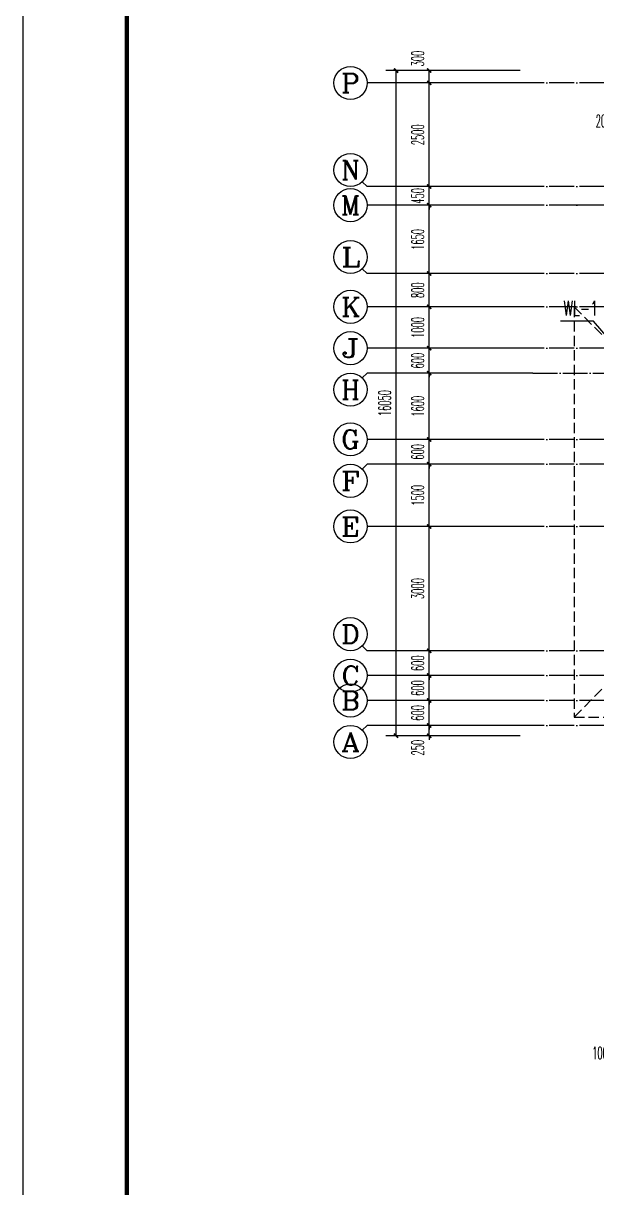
# Model space of a CAD drawing. Extents: x 27938 to 1507990, y 110129 to 923079.
# Drawn here: x 813614 to 827464, y 661501 to 689597 of the extents above; entities that cross this region are included whole.
import ezdxf
from ezdxf.enums import TextEntityAlignment as Align

# ---------------------------------------------------------------- set-up
doc = ezdxf.new("R2010")
doc.units = 0
doc.header["$LTSCALE"] = 1000
doc.header["$MEASUREMENT"] = 0
doc.linetypes.add('DASH', pattern=[0.35, 0.25, -0.1])
doc.linetypes.add('DOTE', pattern=[2.42, 2, -0.2, 0.02, -0.2])
for name, color, linetype in [('AXIS', 3, 'Continuous'), ('AXIS_TEXT', 7, 'Continuous'), ('DIM_污水', 2, 'Continuous'), ('DOTE', 1, 'Continuous'), ('TWT_DIM', 3, 'Continuous'), ('卫生间', 6, 'Continuous'), ('图框', 140, 'Continuous')]:
    doc.layers.add(name, color=color, linetype=linetype)
doc.layers.add('yichutu', color=7, linetype='Continuous', true_color=0xffffff, plot=False)
doc.styles.add('_TCH_AXIS', font='COMPLEX', dxfattribs={"bigfont": 'GBCBIG'})
doc.styles.add('_TCH_DIM_T3', font='SIMPLEX.shx', dxfattribs={"width": 0.494118, "bigfont": 'GBCBIG.shx'})
doc.styles.add('_TWT_SERIAL', font='SIMPLEX', dxfattribs={"width": 0.8, "height": 3.5, "bigfont": 'HZTXT'})
doc.styles.add('COMPLEX', font='COMPLEX')
doc.dimstyles.new('_TCH_ARCH&&100', dxfattribs={"dimtxt": 297.5, "dimasz": 100, "dimexe": 250, "dimexo": 300, "dimgap": 126.25, "dimtad": 1, "dimdec": 0, "dimzin": 0, "dimdsep": 46, "dimtxsty": '_TCH_DIM_T3', "dimblk": 'ARCHTICK', "dimcen": 0.09, "dimclrt": 4, "dimazin": 2, "dimtfac": 1, "dimtdec": 0, "dimtix": 1, "dimtmove": 2, "dimatfit": 3, "dimfxl": 100, "dimtolj": 1, "dimtzin": 0, "dimarcsym": 0})
doc.dimstyles.new('_TWT_ARCH&&100', dxfattribs={"dimtxt": 297.5, "dimasz": 100, "dimexe": 250, "dimexo": 300, "dimgap": 126.25, "dimtad": 1, "dimdec": 0, "dimzin": 0, "dimdsep": 46, "dimtxsty": '_TCH_DIM_T3', "dimblk": 'ARCHTICK', "dimcen": 0.09, "dimclrt": 7, "dimazin": 2, "dimtfac": 1, "dimtdec": 0, "dimtix": 1, "dimtmove": 2, "dimatfit": 3, "dimfxl": 1, "dimtolj": 1, "dimtzin": 0, "dimarcsym": 0})

# ---------------------------------------------------------------- blocks, each defined once
blk = doc.blocks.new('TK')
at = {"layer": '图框'}
blk.add_lwpolyline([(465375, 548714), (549475, 548714), (549475, 489314), (465375, 489314)], close=True, dxfattribs=at)
blk.add_lwpolyline([(465375, 548714), (549475, 548714), (549475, 489314), (465375, 489314)], close=True, dxfattribs=at)
at = {"layer": '图框', "const_width": 100}
blk.add_lwpolyline([(548475, 490314), (548475, 547714), (467875, 547714), (467875, 490314)], close=True, dxfattribs=at)
blk = doc.blocks.new('yct-841-594-84100-59399.9999999999-100-1000.0')
at = {"layer": 'yichutu', "color": 7, "true_color": 0xffffff}
blk.add_lwpolyline([(0, 0), (0, 59400), (84100, 59400), (84100, 0)], close=True, dxfattribs=at)
blk = doc.blocks.new('A$C148B7D8E')
at = {"layer": '卫生间', "color": 159, "linetype": 'DASH', "true_color": 0x22346e}
for p, q in [((7700, 15400), (8600, 14500)), ((15200, 14500), (16100, 15400)), ((7300, 10800), (8200, 9900)), ((7700, 10800), (8600, 9900)), ((15200, 9900), (16100, 10800)), ((17000, 9900), (17900, 10800)), ((900, 10000), (1800, 9100)), ((7300, 10000), (8200, 9100)), ((17900, 10000), (17000, 9100)), ((24300, 10000), (23400, 9100)), ((-900, 9000), (0, 8100)), ((900, 9000), (1800, 8100)), ((24300, 9000), (23400, 8100)), ((-900, -900), (0, 0)), ((1750, -900), (2650, 0)), ((22550, 0), (23450, -900)), ((2650, -1200), (1750, -2100)), ((22550, -1200), (23450, -2100))]:
    blk.add_line(p, q, dxfattribs=at)
for points in [[(9400, 15400), (7700, 15400), (7700, 10800), (7300, 10800), (7300, 10000), (900, 10000), (900, 9000), (-900, 9000), (-900, -900), (1750, -900), (1750, -2100), (23450, -2100), (23450, -900), (25100, -900)], [(16100, 13500), (16100, 15400), (14400, 15400)], [(25100, 9000), (24300, 9000), (24300, 10000), (17900, 10000), (17900, 10800), (16100, 10800), (16100, 11800)]]:
    blk.add_lwpolyline(points, dxfattribs=at)
blk = doc.blocks.new('_ArchTick')
at = {"color": 0, "linetype": 'ByBlock', "const_width": 0.4}
blk.add_lwpolyline([(-0.5, -0.5), (0.5, 0.5)], dxfattribs=at)
blk = doc.blocks.new('*D697')
at = {"layer": 'Defpoints', "color": 0}
for p in [(828122, 686967), (827917, 685207), (828122, 685207)]:
    blk.add_point(p, dxfattribs=at)
at = {"layer": 'TWT_DIM', "color": 0, "lineweight": -2}
for p, q in [((827917, 686967), (827817, 686967)), ((827917, 685507), (827917, 687217)), ((827917, 686967), (828122, 686967)), ((828122, 685507), (828122, 687217)), ((828122, 686967), (828222, 686967))]:
    blk.add_line(p, q, dxfattribs=at)
at = {"layer": 'TWT_DIM', "color": 0, "lineweight": -2, "xscale": 100, "yscale": 100, "zscale": 100}
blk.add_blockref('_ArchTick', (827917, 686967), dxfattribs=at)
at = {"layer": 'TWT_DIM', "color": 0, "lineweight": -2, "xscale": 100, "yscale": 100, "zscale": 100, "rotation": 180}
blk.add_blockref('_ArchTick', (828122, 686967), dxfattribs=at)
at = {"layer": 'TWT_DIM', "color": 7, "insert": (827628, 687242), "char_height": 297.5, "attachment_point": 5, "style": '_TCH_DIM_T3'}
blk.add_mtext('\\A1;205', dxfattribs=at)
blk = doc.blocks.new('*D802')
at = {"layer": 'AXIS', "color": 0, "lineweight": -2}
for p, q in [((825617, 672657), (823167, 672657)), ((823417, 672657), (823417, 672757)), ((823417, 672407), (823417, 672657)), ((825617, 672407), (823167, 672407)), ((823417, 672407), (823417, 672307))]:
    blk.add_line(p, q, dxfattribs=at)
at = {"layer": 'Defpoints', "color": 0}
for p in [(823417, 672657), (825917, 672657), (825917, 672407)]:
    blk.add_point(p, dxfattribs=at)
at = {"layer": 'AXIS', "color": 0, "lineweight": -2, "xscale": 100, "yscale": 100, "zscale": 100}
for p, rotation in [((823417, 672657), 270), ((823417, 672407), 90)]:
    blk.add_blockref('_ArchTick', p, dxfattribs=dict(at, rotation=rotation))
at = {"layer": 'AXIS', "color": 4, "insert": (823142, 672118), "char_height": 297.5, "attachment_point": 5, "rotation": 90, "style": '_TCH_DIM_T3'}
blk.add_mtext('\\A1;250', dxfattribs=at)
blk = doc.blocks.new('*D803')
at = {"layer": 'AXIS', "color": 0, "lineweight": -2}
for p, q in [((825617, 673257), (823167, 673257)), ((823417, 673257), (823417, 673357)), ((823417, 672657), (823417, 673257)), ((825617, 672657), (823167, 672657)), ((823417, 672657), (823417, 672557))]:
    blk.add_line(p, q, dxfattribs=at)
at = {"layer": 'Defpoints', "color": 0}
for p in [(823417, 673257), (825917, 673257), (825917, 672657)]:
    blk.add_point(p, dxfattribs=at)
at = {"layer": 'AXIS', "color": 0, "lineweight": -2, "xscale": 100, "yscale": 100, "zscale": 100}
for p, rotation in [((823417, 673257), 270), ((823417, 672657), 90)]:
    blk.add_blockref('_ArchTick', p, dxfattribs=dict(at, rotation=rotation))
at = {"layer": 'AXIS', "color": 4, "insert": (823142, 672957), "char_height": 297.5, "attachment_point": 5, "rotation": 90, "style": '_TCH_DIM_T3'}
blk.add_mtext('\\A1;600', dxfattribs=at)
blk = doc.blocks.new('*D804')
at = {"layer": 'AXIS', "color": 0, "lineweight": -2}
for p, q in [((825617, 673857), (823167, 673857)), ((823417, 673857), (823417, 673957)), ((823417, 673257), (823417, 673857)), ((825617, 673257), (823167, 673257)), ((823417, 673257), (823417, 673157))]:
    blk.add_line(p, q, dxfattribs=at)
at = {"layer": 'Defpoints', "color": 0}
for p in [(823417, 673857), (825917, 673857), (825917, 673257)]:
    blk.add_point(p, dxfattribs=at)
at = {"layer": 'AXIS', "color": 0, "lineweight": -2, "xscale": 100, "yscale": 100, "zscale": 100}
for p, rotation in [((823417, 673857), 270), ((823417, 673257), 90)]:
    blk.add_blockref('_ArchTick', p, dxfattribs=dict(at, rotation=rotation))
at = {"layer": 'AXIS', "color": 4, "insert": (823142, 673557), "char_height": 297.5, "attachment_point": 5, "rotation": 90, "style": '_TCH_DIM_T3'}
blk.add_mtext('\\A1;600', dxfattribs=at)
blk = doc.blocks.new('*D805')
at = {"layer": 'AXIS', "color": 0, "lineweight": -2}
for p, q in [((825617, 674457), (823167, 674457)), ((823417, 674457), (823417, 674557)), ((823417, 673857), (823417, 674457)), ((825617, 673857), (823167, 673857)), ((823417, 673857), (823417, 673757))]:
    blk.add_line(p, q, dxfattribs=at)
at = {"layer": 'Defpoints', "color": 0}
for p in [(823417, 674457), (825917, 674457), (825917, 673857)]:
    blk.add_point(p, dxfattribs=at)
at = {"layer": 'AXIS', "color": 0, "lineweight": -2, "xscale": 100, "yscale": 100, "zscale": 100}
for p, rotation in [((823417, 674457), 270), ((823417, 673857), 90)]:
    blk.add_blockref('_ArchTick', p, dxfattribs=dict(at, rotation=rotation))
at = {"layer": 'AXIS', "color": 4, "insert": (823142, 674157), "char_height": 297.5, "attachment_point": 5, "rotation": 90, "style": '_TCH_DIM_T3'}
blk.add_mtext('\\A1;600', dxfattribs=at)
blk = doc.blocks.new('*D806')
at = {"layer": 'AXIS', "color": 0, "lineweight": -2}
for p, q in [((825617, 677457), (823167, 677457)), ((823417, 674457), (823417, 677457)), ((825617, 674457), (823167, 674457))]:
    blk.add_line(p, q, dxfattribs=at)
at = {"layer": 'Defpoints', "color": 0}
for p in [(823417, 677457), (825917, 677457), (825917, 674457)]:
    blk.add_point(p, dxfattribs=at)
at = {"layer": 'AXIS', "color": 0, "lineweight": -2, "xscale": 100, "yscale": 100, "zscale": 100}
for p, rotation in [((823417, 677457), 90), ((823417, 674457), 270)]:
    blk.add_blockref('_ArchTick', p, dxfattribs=dict(at, rotation=rotation))
at = {"layer": 'AXIS', "color": 4, "insert": (823142, 675957), "char_height": 297.5, "attachment_point": 5, "rotation": 90, "style": '_TCH_DIM_T3'}
blk.add_mtext('\\A1;3000', dxfattribs=at)
blk = doc.blocks.new('*D807')
at = {"layer": 'AXIS', "color": 0, "lineweight": -2}
for p, q in [((825617, 678957), (823167, 678957)), ((823417, 677457), (823417, 678957)), ((825617, 677457), (823167, 677457))]:
    blk.add_line(p, q, dxfattribs=at)
at = {"layer": 'Defpoints', "color": 0}
for p in [(823417, 678957), (825917, 678957), (825917, 677457)]:
    blk.add_point(p, dxfattribs=at)
at = {"layer": 'AXIS', "color": 0, "lineweight": -2, "xscale": 100, "yscale": 100, "zscale": 100}
for p, rotation in [((823417, 678957), 90), ((823417, 677457), 270)]:
    blk.add_blockref('_ArchTick', p, dxfattribs=dict(at, rotation=rotation))
at = {"layer": 'AXIS', "color": 4, "insert": (823142, 678207), "char_height": 297.5, "attachment_point": 5, "rotation": 90, "style": '_TCH_DIM_T3'}
blk.add_mtext('\\A1;1500', dxfattribs=at)
blk = doc.blocks.new('*D808')
at = {"layer": 'AXIS', "color": 0, "lineweight": -2}
for p, q in [((823417, 679557), (823417, 679657)), ((825617, 679557), (823167, 679557)), ((823417, 678957), (823417, 679557)), ((825617, 678957), (823167, 678957)), ((823417, 678957), (823417, 678857))]:
    blk.add_line(p, q, dxfattribs=at)
at = {"layer": 'Defpoints', "color": 0}
for p in [(823417, 679557), (825917, 679557), (825917, 678957)]:
    blk.add_point(p, dxfattribs=at)
at = {"layer": 'AXIS', "color": 0, "lineweight": -2, "xscale": 100, "yscale": 100, "zscale": 100}
for p, rotation in [((823417, 679557), 270), ((823417, 678957), 90)]:
    blk.add_blockref('_ArchTick', p, dxfattribs=dict(at, rotation=rotation))
at = {"layer": 'AXIS', "color": 4, "insert": (823142, 679257), "char_height": 297.5, "attachment_point": 5, "rotation": 90, "style": '_TCH_DIM_T3'}
blk.add_mtext('\\A1;600', dxfattribs=at)
blk = doc.blocks.new('*D809')
at = {"layer": 'AXIS', "color": 0, "lineweight": -2}
for p, q in [((825617, 681157), (823167, 681157)), ((823417, 679557), (823417, 681157)), ((825617, 679557), (823167, 679557))]:
    blk.add_line(p, q, dxfattribs=at)
at = {"layer": 'Defpoints', "color": 0}
for p in [(823417, 681157), (825917, 681157), (825917, 679557)]:
    blk.add_point(p, dxfattribs=at)
at = {"layer": 'AXIS', "color": 0, "lineweight": -2, "xscale": 100, "yscale": 100, "zscale": 100}
for p, rotation in [((823417, 681157), 90), ((823417, 679557), 270)]:
    blk.add_blockref('_ArchTick', p, dxfattribs=dict(at, rotation=rotation))
at = {"layer": 'AXIS', "color": 4, "insert": (823142, 680357), "char_height": 297.5, "attachment_point": 5, "rotation": 90, "style": '_TCH_DIM_T3'}
blk.add_mtext('\\A1;1600', dxfattribs=at)
blk = doc.blocks.new('*D810')
at = {"layer": 'AXIS', "color": 0, "lineweight": -2}
for p, q in [((825617, 681757), (823167, 681757)), ((823417, 681757), (823417, 681857)), ((823417, 681157), (823417, 681757)), ((825617, 681157), (823167, 681157)), ((823417, 681157), (823417, 681057))]:
    blk.add_line(p, q, dxfattribs=at)
at = {"layer": 'Defpoints', "color": 0}
for p in [(823417, 681757), (825917, 681757), (825917, 681157)]:
    blk.add_point(p, dxfattribs=at)
at = {"layer": 'AXIS', "color": 0, "lineweight": -2, "xscale": 100, "yscale": 100, "zscale": 100}
for p, rotation in [((823417, 681757), 270), ((823417, 681157), 90)]:
    blk.add_blockref('_ArchTick', p, dxfattribs=dict(at, rotation=rotation))
at = {"layer": 'AXIS', "color": 4, "insert": (823142, 681457), "char_height": 297.5, "attachment_point": 5, "rotation": 90, "style": '_TCH_DIM_T3'}
blk.add_mtext('\\A1;600', dxfattribs=at)
blk = doc.blocks.new('*D811')
at = {"layer": 'AXIS', "color": 0, "lineweight": -2}
for p, q in [((825617, 682757), (823167, 682757)), ((823417, 681757), (823417, 682757)), ((825617, 681757), (823167, 681757))]:
    blk.add_line(p, q, dxfattribs=at)
at = {"layer": 'Defpoints', "color": 0}
for p in [(823417, 682757), (825917, 682757), (825917, 681757)]:
    blk.add_point(p, dxfattribs=at)
at = {"layer": 'AXIS', "color": 0, "lineweight": -2, "xscale": 100, "yscale": 100, "zscale": 100}
for p, rotation in [((823417, 682757), 90), ((823417, 681757), 270)]:
    blk.add_blockref('_ArchTick', p, dxfattribs=dict(at, rotation=rotation))
at = {"layer": 'AXIS', "color": 4, "insert": (823142, 682257), "char_height": 297.5, "attachment_point": 5, "rotation": 90, "style": '_TCH_DIM_T3'}
blk.add_mtext('\\A1;1000', dxfattribs=at)
blk = doc.blocks.new('*D812')
at = {"layer": 'AXIS', "color": 0, "lineweight": -2}
for p, q in [((825617, 683557), (823167, 683557)), ((823417, 682757), (823417, 683557)), ((825617, 682757), (823167, 682757))]:
    blk.add_line(p, q, dxfattribs=at)
at = {"layer": 'Defpoints', "color": 0}
for p in [(823417, 683557), (825917, 683557), (825917, 682757)]:
    blk.add_point(p, dxfattribs=at)
at = {"layer": 'AXIS', "color": 0, "lineweight": -2, "xscale": 100, "yscale": 100, "zscale": 100}
for p, rotation in [((823417, 683557), 90), ((823417, 682757), 270)]:
    blk.add_blockref('_ArchTick', p, dxfattribs=dict(at, rotation=rotation))
at = {"layer": 'AXIS', "color": 4, "insert": (823142, 683157), "char_height": 297.5, "attachment_point": 5, "rotation": 90, "style": '_TCH_DIM_T3'}
blk.add_mtext('\\A1;800', dxfattribs=at)
blk = doc.blocks.new('*D813')
at = {"layer": 'AXIS', "color": 0, "lineweight": -2}
for p, q in [((825617, 685207), (823167, 685207)), ((823417, 683557), (823417, 685207)), ((825617, 683557), (823167, 683557))]:
    blk.add_line(p, q, dxfattribs=at)
at = {"layer": 'Defpoints', "color": 0}
for p in [(823417, 685207), (825917, 685207), (825917, 683557)]:
    blk.add_point(p, dxfattribs=at)
at = {"layer": 'AXIS', "color": 0, "lineweight": -2, "xscale": 100, "yscale": 100, "zscale": 100}
for p, rotation in [((823417, 685207), 90), ((823417, 683557), 270)]:
    blk.add_blockref('_ArchTick', p, dxfattribs=dict(at, rotation=rotation))
at = {"layer": 'AXIS', "color": 4, "insert": (823142, 684382), "char_height": 297.5, "attachment_point": 5, "rotation": 90, "style": '_TCH_DIM_T3'}
blk.add_mtext('\\A1;1650', dxfattribs=at)
blk = doc.blocks.new('*D814')
at = {"layer": 'AXIS', "color": 0, "lineweight": -2}
for p, q in [((825617, 685657), (823167, 685657)), ((823417, 685657), (823417, 685757)), ((823417, 685207), (823417, 685657)), ((825617, 685207), (823167, 685207)), ((823417, 685207), (823417, 685107))]:
    blk.add_line(p, q, dxfattribs=at)
at = {"layer": 'Defpoints', "color": 0}
for p in [(823417, 685657), (825917, 685657), (825917, 685207)]:
    blk.add_point(p, dxfattribs=at)
at = {"layer": 'AXIS', "color": 0, "lineweight": -2, "xscale": 100, "yscale": 100, "zscale": 100}
for p, rotation in [((823417, 685657), 270), ((823417, 685207), 90)]:
    blk.add_blockref('_ArchTick', p, dxfattribs=dict(at, rotation=rotation))
at = {"layer": 'AXIS', "color": 4, "insert": (823142, 685432), "char_height": 297.5, "attachment_point": 5, "rotation": 90, "style": '_TCH_DIM_T3'}
blk.add_mtext('\\A1;450', dxfattribs=at)
blk = doc.blocks.new('*D815')
at = {"layer": 'AXIS', "color": 0, "lineweight": -2}
for p, q in [((825617, 688157), (823167, 688157)), ((823417, 685657), (823417, 688157)), ((825617, 685657), (823167, 685657))]:
    blk.add_line(p, q, dxfattribs=at)
at = {"layer": 'Defpoints', "color": 0}
for p in [(823417, 688157), (825917, 688157), (825917, 685657)]:
    blk.add_point(p, dxfattribs=at)
at = {"layer": 'AXIS', "color": 0, "lineweight": -2, "xscale": 100, "yscale": 100, "zscale": 100}
for p, rotation in [((823417, 688157), 90), ((823417, 685657), 270)]:
    blk.add_blockref('_ArchTick', p, dxfattribs=dict(at, rotation=rotation))
at = {"layer": 'AXIS', "color": 4, "insert": (823142, 686907), "char_height": 297.5, "attachment_point": 5, "rotation": 90, "style": '_TCH_DIM_T3'}
blk.add_mtext('\\A1;2500', dxfattribs=at)
blk = doc.blocks.new('*D816')
at = {"layer": 'AXIS', "color": 0, "lineweight": -2}
for p, q in [((825617, 688457), (823167, 688457)), ((823417, 688157), (823417, 688457)), ((825617, 688157), (823167, 688157))]:
    blk.add_line(p, q, dxfattribs=at)
at = {"layer": 'Defpoints', "color": 0}
for p in [(823417, 688457), (825917, 688457), (825917, 688157)]:
    blk.add_point(p, dxfattribs=at)
at = {"layer": 'AXIS', "color": 0, "lineweight": -2, "xscale": 100, "yscale": 100, "zscale": 100}
for p, rotation in [((823417, 688457), 90), ((823417, 688157), 270)]:
    blk.add_blockref('_ArchTick', p, dxfattribs=dict(at, rotation=rotation))
at = {"layer": 'AXIS', "color": 4, "insert": (823142, 688746), "char_height": 297.5, "attachment_point": 5, "rotation": 90, "style": '_TCH_DIM_T3'}
blk.add_mtext('\\A1;300', dxfattribs=at)
blk = doc.blocks.new('*D817')
at = {"layer": 'AXIS', "color": 0, "lineweight": -2}
for p, q in [((825617, 688457), (822367, 688457)), ((822617, 672407), (822617, 688457)), ((825617, 672407), (822367, 672407))]:
    blk.add_line(p, q, dxfattribs=at)
at = {"layer": 'Defpoints', "color": 0}
for p in [(822617, 688457), (825917, 688457), (825917, 672407)]:
    blk.add_point(p, dxfattribs=at)
at = {"layer": 'AXIS', "color": 0, "lineweight": -2, "xscale": 100, "yscale": 100, "zscale": 100}
for p, rotation in [((822617, 688457), 90), ((822617, 672407), 270)]:
    blk.add_blockref('_ArchTick', p, dxfattribs=dict(at, rotation=rotation))
at = {"layer": 'AXIS', "color": 4, "insert": (822342, 680432), "char_height": 297.5, "attachment_point": 5, "rotation": 90, "style": '_TCH_DIM_T3'}
blk.add_mtext('\\A1;16050', dxfattribs=at)
blk = doc.blocks.new('*D854')
at = {"layer": 'AXIS', "color": 0, "lineweight": -2}
for p, q in [((827817, 666675), (827817, 664225)), ((827917, 666675), (827917, 664225)), ((827817, 664475), (827717, 664475)), ((827817, 664475), (827917, 664475)), ((827917, 664475), (828017, 664475))]:
    blk.add_line(p, q, dxfattribs=at)
at = {"layer": 'Defpoints', "color": 0}
for p in [(827817, 666975), (827917, 666975), (827917, 664475)]:
    blk.add_point(p, dxfattribs=at)
at = {"layer": 'AXIS', "color": 0, "lineweight": -2, "xscale": 100, "yscale": 100, "zscale": 100}
blk.add_blockref('_ArchTick', (827817, 664475), dxfattribs=at)
at = {"layer": 'AXIS', "color": 0, "lineweight": -2, "xscale": 100, "yscale": 100, "zscale": 100, "rotation": 180}
blk.add_blockref('_ArchTick', (827917, 664475), dxfattribs=at)
at = {"layer": 'AXIS', "color": 4, "insert": (827542, 664750), "char_height": 297.5, "attachment_point": 5, "style": '_TCH_DIM_T3'}
blk.add_mtext('\\A1;100', dxfattribs=at)
blk = doc.blocks.new('_AXISO')
blk.add_circle((0, 0), 0.5)
at = {"layer": 'AXIS_TEXT', "style": 'COMPLEX', "width": 1.041667}
blk.add_attdef('A', text='', height=0.56, dxfattribs=at).set_placement((-0.25, -0.28), (0.25, -0.28), align=Align.FIT)

msp = doc.modelspace()

# ---------------------------------------------------------------- linework, layer by layer
msp.add_lwpolyline([(827916.6, 686702), (827916.6, 685207.2), (826619.1, 685207.2)])
at = {"layer": 'AXIS', "color": 8}
for p, q in [((825916.6, 688157.2), (821916.6, 688157.2)), ((821799.4, 685774.3), (821916.6, 685657.2)), ((825916.6, 685657.2), (821916.6, 685657.2)), ((825916.6, 685207.2), (821916.6, 685207.2)), ((821799.4, 683674.3), (821916.6, 683557.2)), ((825916.6, 683557.2), (821916.6, 683557.2)), ((825916.6, 682757.2), (821916.6, 682757.2)), ((825916.6, 681757.2), (821916.6, 681757.2)), ((821799.4, 681040.3), (821916.6, 681157.4)), ((825916.6, 681157.4), (821916.6, 681157.4)), ((825916.6, 679557.2), (821916.6, 679557.2)), ((821799.4, 678840), (821916.6, 678957.2)), ((825916.6, 678957.2), (821916.6, 678957.2)), ((825916.6, 677457.2), (821916.6, 677457.2)), ((821799.4, 674574.3), (821916.6, 674457.2)), ((825916.6, 674457.2), (821916.6, 674457.2)), ((825916.6, 673857.2), (821916.6, 673857.2)), ((825916.6, 673257.2), (821916.6, 673257.2)), ((821799.4, 672540), (821916.6, 672657.2)), ((825916.6, 672657.2), (821916.6, 672657.2))]:
    msp.add_line(p, q, dxfattribs=at)
at = {"layer": 'DIM_污水'}
for p, q in [((827389.1, 682407.6), (826591.7, 682407.6)), ((828121.7, 681552.2), (827389.1, 682407.6))]:
    msp.add_line(p, q, dxfattribs=at)
at = {"layer": 'DOTE', "color": 169, "linetype": 'DOTE', "ltscale": 0.3}
for p, q in [((879916.6, 688157.2), (825916.6, 688157.2)), ((879916.6, 685657.2), (825916.6, 685657.2)), ((879916.6, 685207.2), (825916.6, 685207.2)), ((879916.6, 683557.2), (825916.6, 683557.2)), ((879916.6, 682757.2), (825916.6, 682757.2)), ((879916.6, 681757.2), (825916.6, 681757.2)), ((825916.6, 681157.4), (879916.6, 681157.4)), ((879916.6, 679557.2), (825916.6, 679557.2)), ((879916.6, 678957.2), (825916.6, 678957.2)), ((879916.6, 677457.2), (825916.6, 677457.2)), ((879916.6, 674457.2), (825916.6, 674457.2)), ((879916.6, 673857.2), (825916.6, 673857.2)), ((879916.6, 673257.2), (825916.6, 673257.2)), ((879916.6, 672657.2), (825916.6, 672657.2))]:
    msp.add_line(p, q, dxfattribs=at)

# ---------------------------------------------------------------- block references
msp.add_blockref('TK', (348239.1, 153143.3))
at = {"color": 8}
msp.add_blockref('A$C148B7D8E', (827816.6, 673757.2), dxfattribs=at)
at = {"layer": 'AXIS', "color": 8}
ref = msp.add_blockref('_AXISO', (821516.6, 688157.2), dxfattribs=dict(at, xscale=800, yscale=800, zscale=800))
ref.add_attrib('A', 'P', dxfattribs={"layer": 'AXIS_TEXT', "color": 8, "ltscale": 0.5, "height": 452.5, "style": '_TCH_AXIS', "width": 1.235294}).set_placement((821290.3, 687930.9), (821742.9, 687930.9), align=Align.FIT)
ref = msp.add_blockref('_AXISO', (821516.6, 686057.2), dxfattribs=dict(at, xscale=800, yscale=800, zscale=800))
ref.add_attrib('A', 'N', dxfattribs={"layer": 'AXIS_TEXT', "color": 8, "ltscale": 0.5, "height": 452.5, "style": '_TCH_AXIS', "width": 1.105263}).set_placement((821290.3, 685830.9), (821742.9, 685830.9), align=Align.FIT)
ref = msp.add_blockref('_AXISO', (821516.6, 685207.2), dxfattribs=dict(at, xscale=800, yscale=800, zscale=800))
ref.add_attrib('A', 'M', dxfattribs={"layer": 'AXIS_TEXT', "color": 8, "ltscale": 0.5, "height": 452.5, "style": '_TCH_AXIS'}).set_placement((821290.3, 684980.9), (821742.9, 684980.9), align=Align.FIT)
ref = msp.add_blockref('_AXISO', (821516.6, 683957.2), dxfattribs=dict(at, xscale=800, yscale=800, zscale=800))
ref.add_attrib('A', 'L', dxfattribs={"layer": 'AXIS_TEXT', "color": 8, "ltscale": 0.5, "height": 452.5, "style": '_TCH_AXIS', "width": 1.4}).set_placement((821290.3, 683730.9), (821742.9, 683730.9), align=Align.FIT)
ref = msp.add_blockref('_AXISO', (821516.6, 682757.2), dxfattribs=dict(at, xscale=800, yscale=800, zscale=800))
ref.add_attrib('A', 'K', dxfattribs={"layer": 'AXIS_TEXT', "color": 8, "ltscale": 0.5, "height": 452.5, "style": '_TCH_AXIS', "width": 1.105263}).set_placement((821290.3, 682530.9), (821742.9, 682530.9), align=Align.FIT)
ref = msp.add_blockref('_AXISO', (821516.6, 681757.2), dxfattribs=dict(at, xscale=800, yscale=800, zscale=800))
ref.add_attrib('A', 'J', dxfattribs={"layer": 'AXIS_TEXT', "color": 8, "ltscale": 0.5, "height": 452.5, "style": '_TCH_AXIS', "width": 1.909091}).set_placement((821290.3, 681530.9), (821742.9, 681530.9), align=Align.FIT)
ref = msp.add_blockref('_AXISO', (821516.6, 680757.4), dxfattribs=dict(at, xscale=800, yscale=800, zscale=800))
ref.add_attrib('A', 'H', dxfattribs={"layer": 'AXIS_TEXT', "color": 8, "ltscale": 0.5, "height": 452.5, "style": '_TCH_AXIS', "width": 1.05}).set_placement((821290.3, 680531.2), (821742.9, 680531.2), align=Align.FIT)
ref = msp.add_blockref('_AXISO', (821516.6, 679557.2), dxfattribs=dict(at, xscale=800, yscale=800, zscale=800))
ref.add_attrib('A', 'G', dxfattribs={"layer": 'AXIS_TEXT', "color": 8, "ltscale": 0.5, "height": 452.5, "style": '_TCH_AXIS', "width": 1.166667}).set_placement((821290.3, 679330.9), (821742.9, 679330.9), align=Align.FIT)
ref = msp.add_blockref('_AXISO', (821516.6, 678557.2), dxfattribs=dict(at, xscale=800, yscale=800, zscale=800))
ref.add_attrib('A', 'F', dxfattribs={"layer": 'AXIS_TEXT', "color": 8, "ltscale": 0.5, "height": 452.5, "style": '_TCH_AXIS', "width": 1.3125}).set_placement((821290.3, 678330.9), (821742.9, 678330.9), align=Align.FIT)
ref = msp.add_blockref('_AXISO', (821516.6, 677457.2), dxfattribs=dict(at, xscale=800, yscale=800, zscale=800))
ref.add_attrib('A', 'E', dxfattribs={"layer": 'AXIS_TEXT', "color": 8, "ltscale": 0.5, "height": 452.5, "style": '_TCH_AXIS', "width": 1.3125}).set_placement((821290.3, 677230.9), (821742.9, 677230.9), align=Align.FIT)
ref = msp.add_blockref('_AXISO', (821516.6, 674857.2), dxfattribs=dict(at, xscale=800, yscale=800, zscale=800))
ref.add_attrib('A', 'D', dxfattribs={"layer": 'AXIS_TEXT', "color": 8, "ltscale": 0.5, "height": 452.5, "style": '_TCH_AXIS', "width": 1.235294}).set_placement((821290.3, 674630.9), (821742.9, 674630.9), align=Align.FIT)
ref = msp.add_blockref('_AXISO', (821516.6, 673857.2), dxfattribs=dict(at, xscale=800, yscale=800, zscale=800))
ref.add_attrib('A', 'C', dxfattribs={"layer": 'AXIS_TEXT', "color": 8, "ltscale": 0.5, "height": 452.5, "style": '_TCH_AXIS', "width": 1.4}).set_placement((821290.3, 673630.9), (821742.9, 673630.9), align=Align.FIT)
ref = msp.add_blockref('_AXISO', (821516.6, 673257.2), dxfattribs=dict(at, xscale=800, yscale=800, zscale=800))
ref.add_attrib('A', 'B', dxfattribs={"layer": 'AXIS_TEXT', "color": 8, "ltscale": 0.5, "height": 452.5, "style": '_TCH_AXIS', "width": 1.235294}).set_placement((821290.3, 673030.9), (821742.9, 673030.9), align=Align.FIT)
ref = msp.add_blockref('_AXISO', (821516.6, 672257.2), dxfattribs=dict(at, xscale=800, yscale=800, zscale=800))
ref.add_attrib('A', 'A', dxfattribs={"layer": 'AXIS_TEXT', "color": 8, "ltscale": 0.5, "height": 452.5, "style": '_TCH_AXIS', "width": 1.166667}).set_placement((821290.3, 672030.9), (821742.9, 672030.9), align=Align.FIT)
at = {"layer": 'yichutu'}
msp.add_blockref('yct-841-594-84100-59399.9999999999-100-1000.0', (813614.1, 642457), dxfattribs=at)

# ---------------------------------------------------------------- texts
at = {"layer": 'DIM_污水', "color": 7, "style": '_TWT_SERIAL', "width": 0.64}
msp.add_text('WL-1', height=350, dxfattribs=at).set_placement((826661.7, 682547.6))

# ---------------------------------------------------------------- dimensions: what is measured, and where the dimension line sits
at = {"layer": 'AXIS', "color": 8}
for base, p1, p2, angle, picture, middle in [((823416.6, 688457.2), (825916.6, 688157.2), (825916.6, 688457.2), 90, '*D816', (823141.6, 688746.2)), ((823416.6, 672657.2), (825916.6, 672407.2), (825916.6, 672657.2), 90, '*D802', (823141.6, 672118.2)), ((827916.6, 664475.2), (827816.6, 666975.2), (827916.6, 666975.2), 0, '*D854', (827541.6, 664750.2))]:
    dim = msp.add_linear_dim(base=base, p1=p1, p2=p2, angle=angle, dimstyle='_TCH_ARCH&&100', dxfattribs=at)
    dim.commit()
    dim.dimension.update_dxf_attribs({"geometry": picture, "text_midpoint": middle, "dimtype": 129})
for p1, p2, distance, picture, middle in [((825916.6, 672407.2), (825916.6, 688457.2), 3300, '*D817', (822341.6, 680432.2)), ((825916.6, 685657.2), (825916.6, 688157.2), 2500, '*D815', (823141.6, 686907.2)), ((825916.6, 685207.2), (825916.6, 685657.2), 2500, '*D814', (823141.6, 685432.2)), ((825916.6, 683557.2), (825916.6, 685207.2), 2500, '*D813', (823141.6, 684382.2)), ((825916.6, 682757.2), (825916.6, 683557.2), 2500, '*D812', (823141.6, 683157.2)), ((825916.6, 681757.2), (825916.6, 682757.2), 2500, '*D811', (823141.6, 682257.2)), ((825916.6, 681157.4), (825916.6, 681757.2), 2500, '*D810', (823141.6, 681457.3)), ((825916.6, 679557.2), (825916.6, 681157.4), 2500, '*D809', (823141.6, 680357.3)), ((825916.6, 678957.2), (825916.6, 679557.2), 2500, '*D808', (823141.6, 679257.2)), ((825916.6, 677457.2), (825916.6, 678957.2), 2500, '*D807', (823141.6, 678207.2)), ((825916.6, 674457.2), (825916.6, 677457.2), 2500, '*D806', (823141.6, 675957.2)), ((825916.6, 673857.2), (825916.6, 674457.2), 2500, '*D805', (823141.6, 674157.2)), ((825916.6, 673257.2), (825916.6, 673857.2), 2500, '*D804', (823141.6, 673557.2)), ((825916.6, 672657.2), (825916.6, 673257.2), 2500, '*D803', (823141.6, 672957.2))]:
    dim = msp.add_aligned_dim(p1=p1, p2=p2, distance=distance, dimstyle='_TCH_ARCH&&100', dxfattribs=at)
    dim.commit()
    dim.dimension.update_dxf_attribs({"geometry": picture, "text_midpoint": middle})
at = {"layer": 'TWT_DIM'}
dim = msp.add_linear_dim(base=(828121.7, 686966.6), p1=(827916.6, 685207.2), p2=(828121.7, 685207.2), angle=0, dimstyle='_TWT_ARCH&&100', dxfattribs=at)
dim.commit()
dim.dimension.update_dxf_attribs({"geometry": '*D697', "text_midpoint": (827627.6, 687241.6), "dimtype": 129})

doc.saveas('drawing.dxf')
